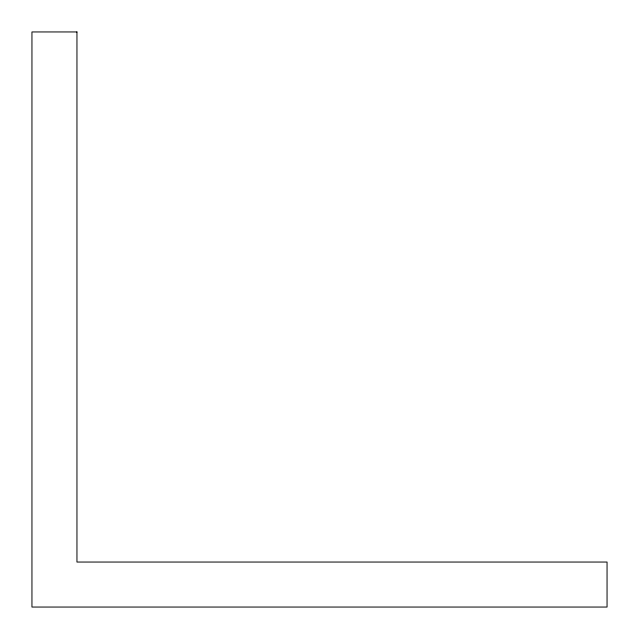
<?xml version="1.0" encoding="UTF-8"?>
<svg xmlns="http://www.w3.org/2000/svg" width="639" height="639" viewBox="0 0 639 639"><rect width="100%" height="100%" fill="white"/><g stroke="black" fill="none" stroke-linecap="round" stroke-linejoin="round"><path stroke-width="0.96" d="M76.952 31.95L31.95 31.95L31.95 607.05L607.05 607.05L607.05 562.048L76.952 562.048L76.952 31.95"/></g></svg>
